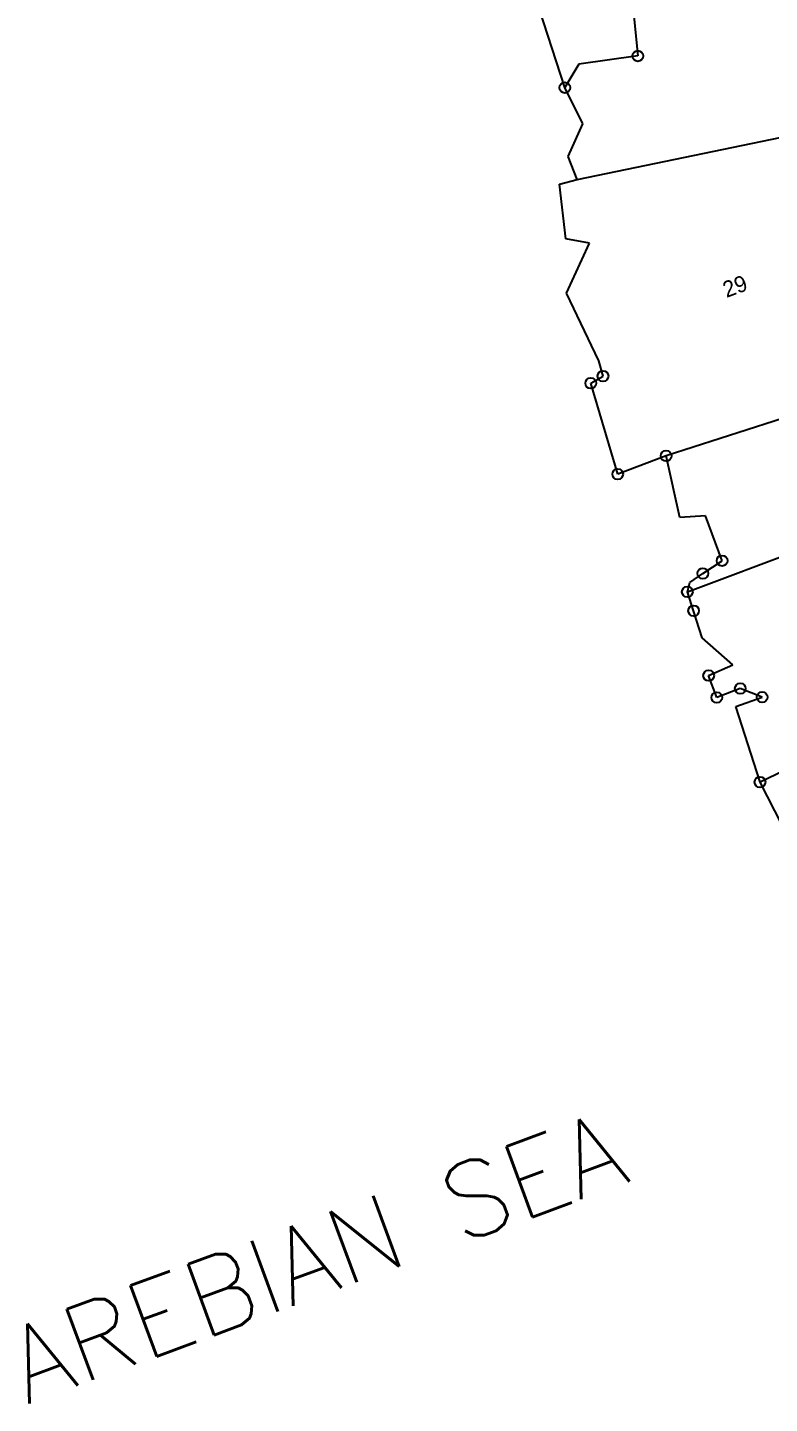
# Model space of a CAD drawing. Header units: metres. Extents: x 296202 to 299888, y 1973503 to 1977626.
# Drawn here: x 296770 to 297191, y 1974357 to 1975137 of the extents above; entities that cross this region are included whole.
import ezdxf

# ---------------------------------------------------------------- set-up
doc = ezdxf.new("R2010")
doc.units = ezdxf.units.M
for name, color, linetype in [('POLY_PARCEL', 6, 'Continuous'), ('POLY_WATER', 4, 'Continuous'), ('TEXT_MAPOUT', 7, 'Continuous'), ('TEXT_PARCEL', 7, 'Continuous')]:
    doc.layers.add(name, color=color, linetype=linetype)
doc.styles.get("Standard").update_dxf_attribs({"font": 'simplex.shx'})
doc.styles.add('TEXT_MAP', font='')
doc.styles.get('TEXT_MAP').set_extended_font_data('Kruti Dev 050')

msp = doc.modelspace()

# ---------------------------------------------------------------- linework, layer by layer
for centre in [(297116.22, 1975120.53), (297074.84, 1975102.59), (297089.51, 1974935.03), (297096.47, 1974939.08), (297132.24, 1974893.83), (297104.8, 1974883.46), (297163.97, 1974834.4), (297153.1, 1974827.21), (297144.28, 1974816.76), (297147.83, 1974806.04), (297156.36, 1974769.28), (297160.97, 1974756.84), (297174.29, 1974761.98), (297186.68, 1974757.06), (297185.48, 1974708.89)]:
    msp.add_circle(centre, 3.04)
at = {"layer": 'POLY_PARCEL'}
for p, q in [((297110.73, 1975176.64), (297116.22, 1975120.53)), ((297116.22, 1975120.53), (297082.82, 1975115.98)), ((297082.82, 1975115.98), (297074.84, 1975102.59)), ((297081.87, 1975050.47), (297261.77, 1975087.69)), ((297245.68, 1974930.25), (297132.24, 1974893.83)), ((297144.28, 1974816.76), (297263.7, 1974861.74)), ((297296.29, 1974761.51), (297185.48, 1974708.89))]:
    msp.add_line(p, q, dxfattribs=at)
at = {"layer": 'POLY_WATER'}
for p, q in [((297074.84, 1975102.59), (297026.89, 1975250.39)), ((297084.98, 1975082.03), (297074.84, 1975102.59)), ((297076.62, 1975063.52), (297084.98, 1975082.03)), ((297081.87, 1975050.47), (297076.62, 1975063.52)), ((297071.86, 1975047.82), (297081.87, 1975050.47)), ((297075.31, 1975016.79), (297071.86, 1975047.82)), ((297088.87, 1975014.41), (297075.31, 1975016.79)), ((297075.68, 1974986.09), (297088.87, 1975014.41)), ((297094.12, 1974947.72), (297075.68, 1974986.09)), ((297096.47, 1974939.08), (297094.12, 1974947.72)), ((297089.51, 1974935.03), (297096.47, 1974939.08)), ((297104.8, 1974883.46), (297089.51, 1974935.03)), ((297132.24, 1974893.83), (297104.8, 1974883.46)), ((297140.09, 1974858.93), (297132.24, 1974893.83)), ((297154.55, 1974859.84), (297140.09, 1974858.93)), ((297163.97, 1974834.4), (297154.55, 1974859.84)), ((297153.1, 1974827.21), (297163.97, 1974834.4)), ((297144.28, 1974816.76), (297145.67, 1974822.14)), ((297145.67, 1974822.14), (297153.1, 1974827.21)), ((297147.83, 1974806.04), (297144.28, 1974816.76)), ((297152.65, 1974790.72), (297147.83, 1974806.04)), ((297170.15, 1974775.44), (297152.65, 1974790.72)), ((297156.36, 1974769.28), (297170.15, 1974775.44)), ((297160.97, 1974756.84), (297156.36, 1974769.28)), ((297174.29, 1974761.98), (297160.97, 1974756.84)), ((297186.68, 1974757.06), (297174.29, 1974761.98)), ((297171.73, 1974751.74), (297186.68, 1974757.06)), ((297185.48, 1974708.89), (297171.73, 1974751.74)), ((297202.15, 1974676.41), (297185.48, 1974708.89))]:
    msp.add_line(p, q, dxfattribs=at)

# ---------------------------------------------------------------- texts
at = {"layer": 'TEXT_MAPOUT'}
msp.add_text('AREBIAN SEA', height=42.749, rotation=20.31285, dxfattribs=at).set_placement((296769.57, 1974356))
at = {"layer": 'TEXT_PARCEL', "style": 'TEXT_MAP'}
msp.add_text('29', height=9.179, rotation=20.31285, dxfattribs=at).set_placement((297166.45, 1974983.33))

doc.saveas('drawing.dxf')
